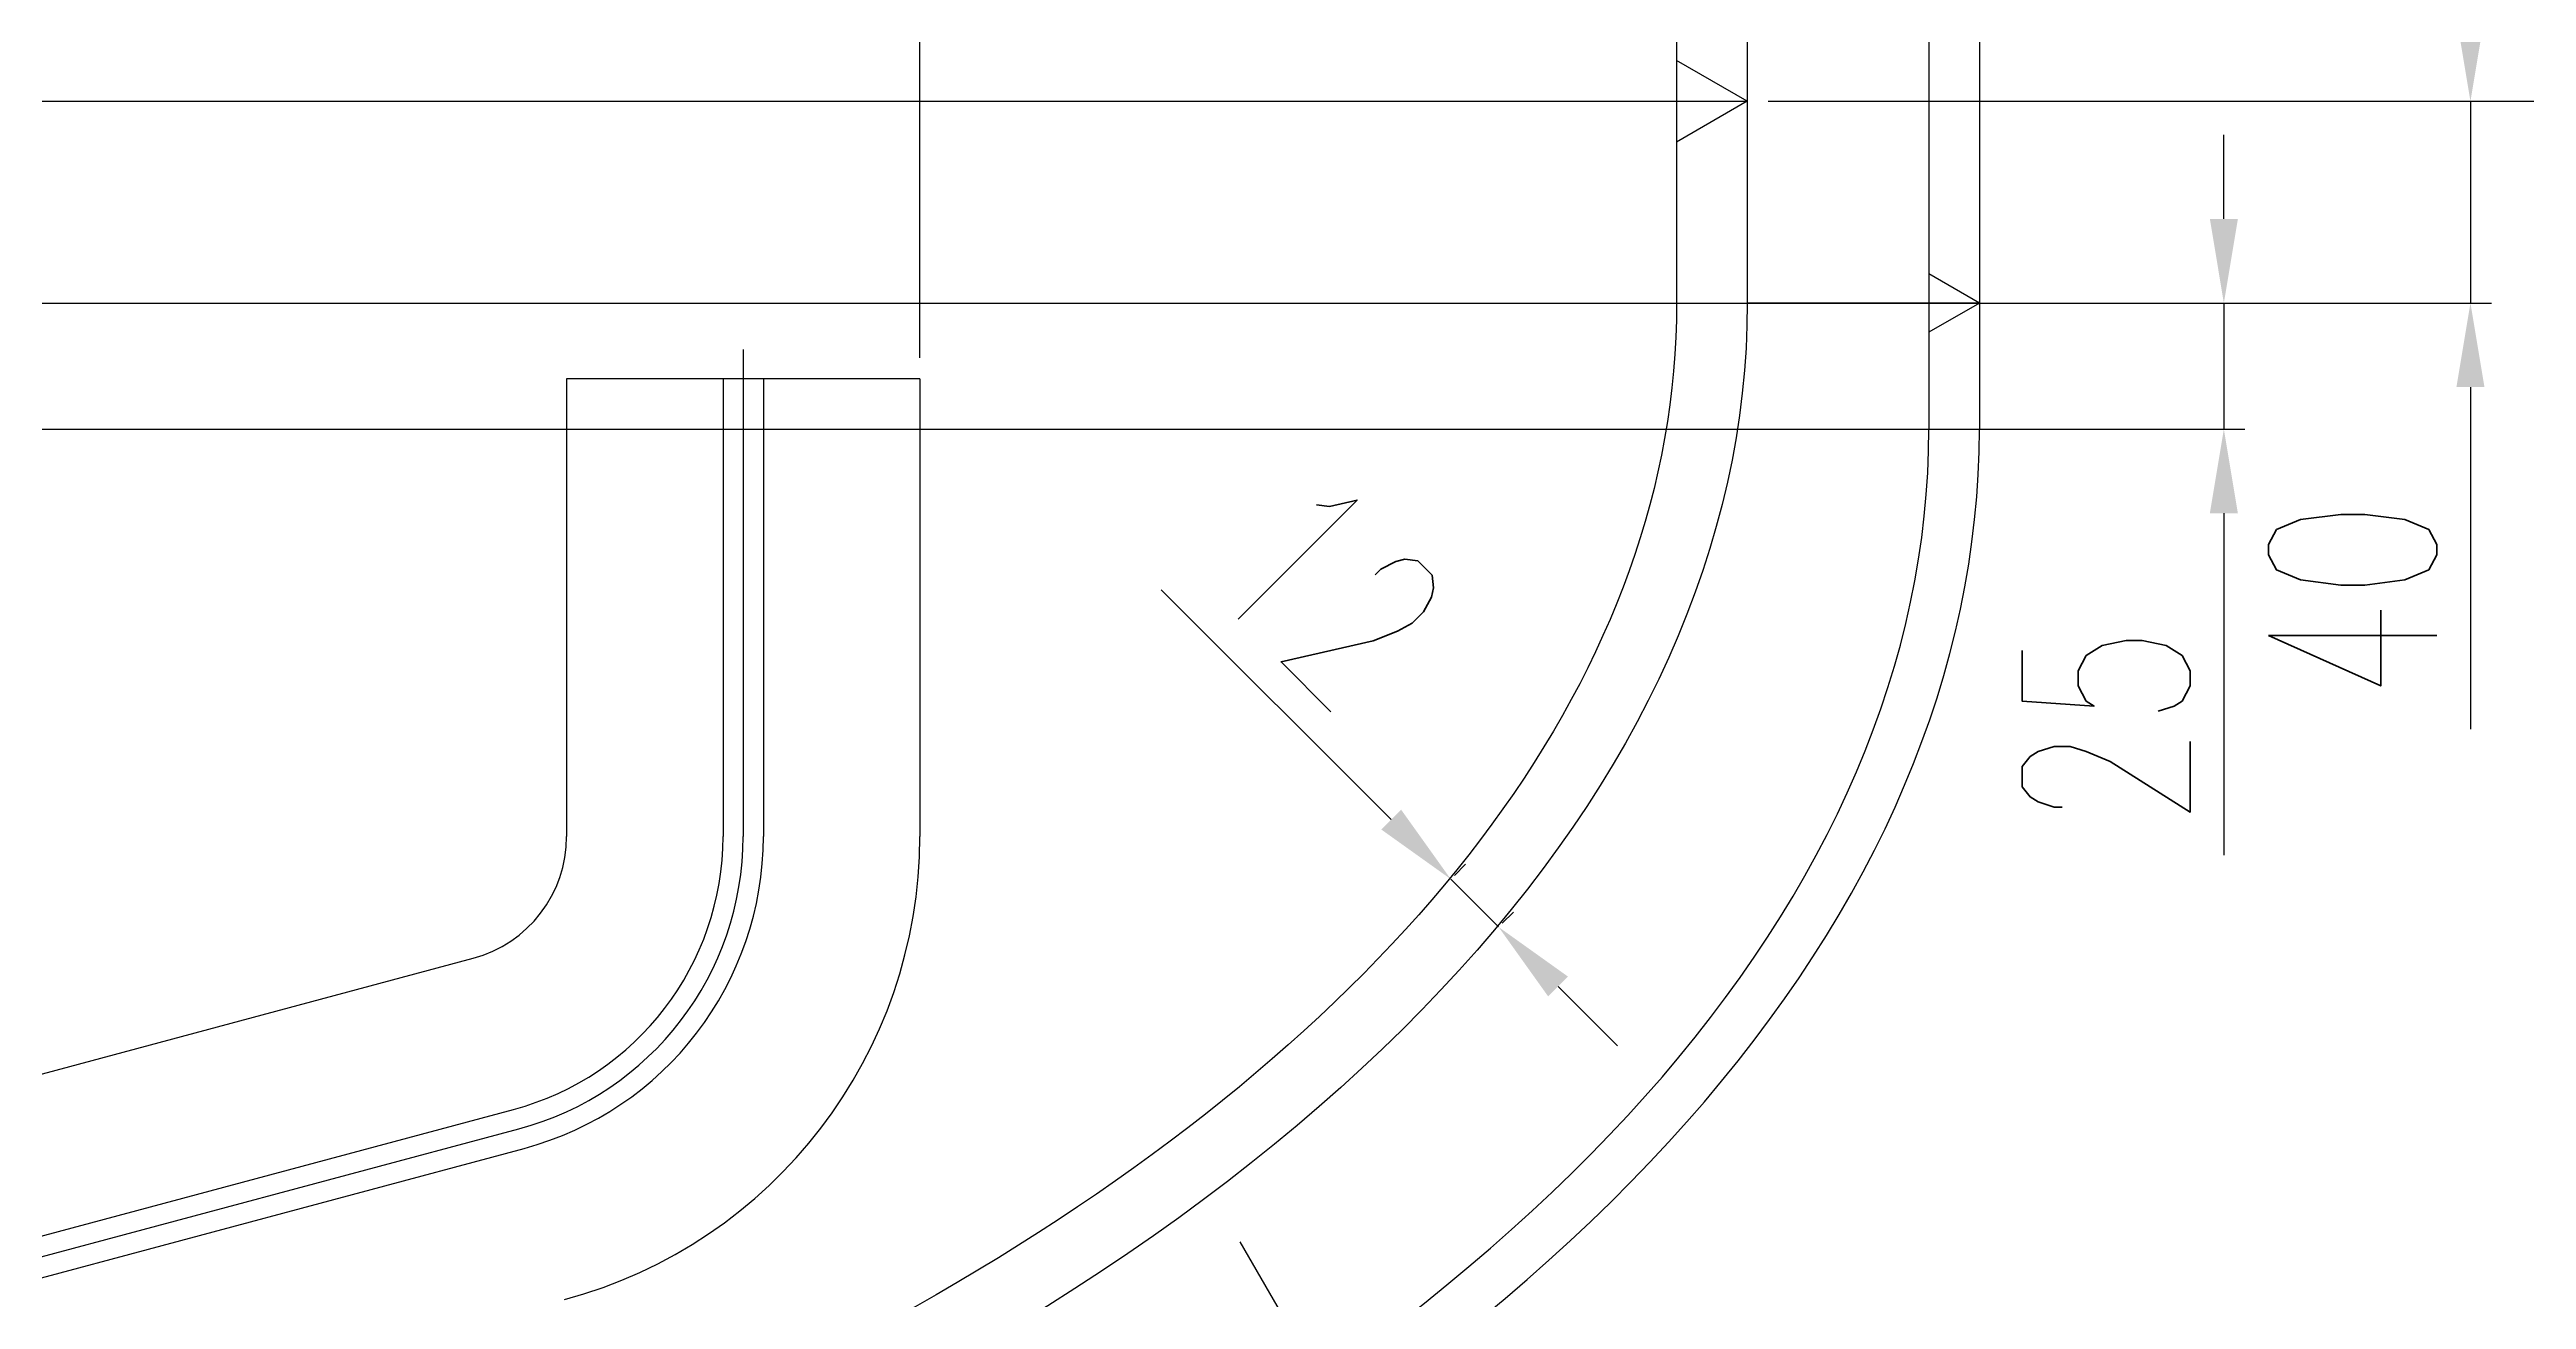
# Model space of a CAD drawing. Extents: x 174 to 768, y -773 to 68.
# Drawn here: x 389.9 to 463.6, y -363 to -325.8 of the extents above; entities that cross this region are included whole.
import ezdxf

# ---------------------------------------------------------------- set-up
doc = ezdxf.new("R2010")
doc.units = 0
doc.header["$MEASUREMENT"] = 0
doc.layers.get('DEFPOINTS').update_dxf_attribs({"linetype": 'CONTINUOUS', "lineweight": 30})
doc.layers.add('DIM', color=7, linetype='CONTINUOUS')
doc.styles.add('HZ5', font='romans.shx', dxfattribs={"width": 0.7, "height": 5, "bigfont": 'hztxt.shx'})
doc.dimstyles.new('机械制图iso', dxfattribs={"dimscale": 0, "dimtxt": 0.18, "dimasz": 2.5, "dimexe": 0.625, "dimexo": 0.625, "dimgap": 1, "dimtad": 1, "dimdec": 4, "dimzin": 0, "dimdsep": 46, "dimtxsty": 'HZ5', "dimcen": 0, "dimadec": 0, "dimazin": 0, "dimtfac": 1, "dimtdec": 4, "dimtmove": 0, "dimatfit": 2, "dimfxl": 0, "dimtolj": 1, "dimtzin": 0, "dimarcsym": 0})

# ---------------------------------------------------------------- blocks, each defined once
blk = doc.blocks.new('*D29')
at = {"layer": 'DEFPOINTS', "color": 0}
for p in [(447.313, -333.34), (447.313, -337.09), (454.582, -337.09)]:
    blk.add_point(p, dxfattribs=at)
at = {"layer": 'DIM', "color": 0, "lineweight": -2}
for p, q in [((454.582, -330.84), (454.582, -328.34)), ((447.938, -333.34), (455.207, -333.34)), ((454.582, -333.34), (454.582, -337.09)), ((447.938, -337.09), (455.207, -337.09)), ((454.582, -339.59), (454.582, -349.756))]:
    blk.add_line(p, q, dxfattribs=at)
at = {"layer": 'DIM', "color": 0}
for points in [[(454.166, -330.84), (454.999, -330.84), (454.582, -333.34)], [(454.166, -339.59), (454.999, -339.59), (454.582, -337.09)]]:
    blk.add_solid(points, dxfattribs=at)
at = {"layer": 'DIM', "color": 0, "insert": (451.082, -345.923), "char_height": 5, "attachment_point": 5, "rotation": 90, "style": 'HZ5'}
blk.add_mtext('\\A1;25', dxfattribs=at)
blk = doc.blocks.new('*D28')
at = {"layer": 'DEFPOINTS', "color": 0}
for p in [(440.413, -327.34), (440.413, -333.34), (461.913, -333.34)]:
    blk.add_point(p, dxfattribs=at)
at = {"layer": 'DIM', "color": 0, "lineweight": -2}
for p, q in [((461.913, -324.84), (461.913, -322.34)), ((441.038, -327.34), (462.538, -327.34)), ((461.913, -327.34), (461.913, -333.34)), ((441.038, -333.34), (462.538, -333.34)), ((461.913, -335.84), (461.913, -346.006))]:
    blk.add_line(p, q, dxfattribs=at)
at = {"layer": 'DIM', "color": 0}
for points in [[(461.496, -324.84), (462.33, -324.84), (461.913, -327.34)], [(461.496, -335.84), (462.33, -335.84), (461.913, -333.34)]]:
    blk.add_solid(points, dxfattribs=at)
at = {"layer": 'DIM', "color": 0, "insert": (458.413, -342.173), "char_height": 5, "attachment_point": 5, "rotation": 90, "style": 'HZ5'}
blk.add_mtext('\\A1;40', dxfattribs=at)
blk = doc.blocks.new('*D34')
at = {"layer": 'DEFPOINTS', "color": 0}
for p in [(440.413, -327.34), (348.313, -378.34), (492.811, -378.34)]:
    blk.add_point(p, dxfattribs=at)
at = {"layer": 'DIM', "color": 0, "lineweight": -2}
for p, q in [((441.038, -327.34), (493.436, -327.34)), ((492.811, -329.84), (492.811, -375.84)), ((348.938, -378.34), (493.436, -378.34))]:
    blk.add_line(p, q, dxfattribs=at)
at = {"layer": 'DIM', "color": 0}
for points in [[(492.394, -329.84), (493.228, -329.84), (492.811, -327.34)], [(492.394, -375.84), (493.228, -375.84), (492.811, -378.34)]]:
    blk.add_solid(points, dxfattribs=at)
at = {"layer": 'DIM', "color": 0, "insert": (489.311, -352.84), "char_height": 5, "attachment_point": 5, "rotation": 90, "style": 'HZ5'}
blk.add_mtext('\\A1;340', dxfattribs=at)
blk = doc.blocks.new('*D60')
at = {"layer": 'DEFPOINTS', "color": 0}
for p in [(428.546, -366.809), (424.581, -367.46), (425.29, -368.688)]:
    blk.add_point(p, dxfattribs=at)
at = {"layer": 'DIM', "color": 0, "lineweight": -2}
for p, q in [((426.587, -363.415), (425.337, -361.25)), ((425.122, -367.147), (428.378, -365.268)), ((427.837, -365.58), (428.546, -366.809)), ((425.832, -368.376), (429.087, -366.496)), ((429.796, -368.974), (433.212, -374.891))]:
    blk.add_line(p, q, dxfattribs=at)
at = {"layer": 'DIM', "color": 0}
for points in [[(426.947, -363.207), (426.226, -363.624), (427.837, -365.58)], [(430.156, -368.765), (429.435, -369.182), (428.546, -366.809)]]:
    blk.add_solid(points, dxfattribs=at)
at = {"layer": 'DIM', "color": 0, "insert": (435.16, -371.265), "char_height": 5, "attachment_point": 5, "rotation": 300, "style": 'HZ5'}
blk.add_mtext('\\A1;8', dxfattribs=at)
blk = doc.blocks.new('*D59')
at = {"layer": 'DEFPOINTS', "color": 0}
for p in [(431.263, -350.798), (433.02, -351.89), (432.687, -352.222)]:
    blk.add_point(p, dxfattribs=at)
at = {"layer": 'DIM', "color": 0, "lineweight": -2}
for p, q in [((429.828, -348.698), (422.993, -341.863)), ((433.02, -351.89), (431.596, -350.466)), ((431.705, -350.356), (432.038, -350.024)), ((433.129, -351.78), (433.462, -351.448)), ((434.788, -353.658), (436.556, -355.425))]:
    blk.add_line(p, q, dxfattribs=at)
at = {"layer": 'DIM', "color": 0}
for points in [[(430.123, -348.403), (429.534, -348.993), (431.596, -350.466)], [(435.082, -353.363), (434.493, -353.952), (433.02, -351.89)]]:
    blk.add_solid(points, dxfattribs=at)
at = {"layer": 'DIM', "color": 0, "insert": (428.001, -341.922), "char_height": 5, "attachment_point": 5, "rotation": 315, "style": 'HZ5'}
blk.add_mtext('\\A1;12', dxfattribs=at)
blk = doc.blocks.new('*D55')
at = {"layer": 'DEFPOINTS', "color": 0}
for p in [(440.413, -207.34), (440.413, -327.34), (492.811, -327.34)]:
    blk.add_point(p, dxfattribs=at)
at = {"layer": 'DIM', "color": 0, "lineweight": -2}
for p, q in [((441.038, -207.34), (493.436, -207.34)), ((492.811, -209.84), (492.811, -324.84)), ((441.038, -327.34), (493.436, -327.34))]:
    blk.add_line(p, q, dxfattribs=at)
at = {"layer": 'DIM', "color": 0}
for points in [[(492.394, -209.84), (493.228, -209.84), (492.811, -207.34)], [(492.394, -324.84), (493.228, -324.84), (492.811, -327.34)]]:
    blk.add_solid(points, dxfattribs=at)
at = {"layer": 'DIM', "color": 0, "insert": (489.311, -267.34), "char_height": 5, "attachment_point": 5, "rotation": 90, "style": 'HZ5'}
blk.add_mtext('\\A1;800', dxfattribs=at)
blk = doc.blocks.new('*D64')
at = {"layer": 'DEFPOINTS', "color": 0}
for p in [(359.046, 49.37), (318.446, -400.395), (498.697, -400.395)]:
    blk.add_point(p, dxfattribs=at)
at = {"layer": 'DIM', "color": 0, "lineweight": -2}
for p, q in [((359.671, 49.37), (499.322, 49.37)), ((498.697, 46.87), (498.697, -397.895)), ((319.071, -400.395), (499.322, -400.395))]:
    blk.add_line(p, q, dxfattribs=at)
at = {"layer": 'DIM', "color": 0}
for points in [[(498.28, 46.87), (499.114, 46.87), (498.697, 49.37)], [(498.28, -397.895), (499.114, -397.895), (498.697, -400.395)]]:
    blk.add_solid(points, dxfattribs=at)
at = {"layer": 'DIM', "color": 0, "insert": (495.197, -175.512), "char_height": 5, "attachment_point": 5, "rotation": 90, "style": 'HZ5'}
blk.add_mtext('\\A1;~3085', dxfattribs=at)
blk = doc.blocks.new('*D158')
at = {"layer": 'DEFPOINTS', "color": 0}
for p in [(415.813, -324.284), (280.813, -335.59), (415.813, -335.59)]:
    blk.add_point(p, dxfattribs=at)
at = {"layer": 'DIM', "color": 0, "lineweight": -2}
for p, q in [((280.813, -334.965), (280.813, -323.659)), ((415.813, -334.965), (415.813, -323.659)), ((283.313, -324.284), (413.313, -324.284))]:
    blk.add_line(p, q, dxfattribs=at)
at = {"layer": 'DIM', "color": 0}
for points in [[(283.313, -323.868), (283.313, -324.701), (280.813, -324.284)], [(413.313, -323.868), (413.313, -324.701), (415.813, -324.284)]]:
    blk.add_solid(points, dxfattribs=at)
at = {"layer": 'DIM', "color": 0, "insert": (362.741, -320.784), "char_height": 5, "attachment_point": 5, "style": 'HZ5'}
blk.add_mtext('\\A1;850', dxfattribs=at)

msp = doc.modelspace()

# ---------------------------------------------------------------- linework, layer by layer
at = {"layer": 'DIM'}
for p, q in [((438.31283, -304.81899), (438.31283, -333.33977)), ((440.41283, -304.47224), (440.41283, -333.33977)), ((445.81283, -311.51213), (445.81283, -337.08977)), ((447.31283, -311.91405), (447.31283, -337.08977)), ((440.41283, -327.33977), (438.31283, -326.12733)), ((354.31283, -327.33977), (440.41283, -327.33977)), ((440.41283, -327.33977), (438.31283, -328.5522)), ((447.31283, -333.33977), (445.81283, -332.47374)), ((447.31283, -333.33977), (440.41283, -333.33977)), ((447.31283, -333.33977), (445.81283, -334.20579)), ((415.81283, -335.58977), (405.31283, -335.58977)), ((405.31283, -335.58977), (405.31283, -349.19919)), ((415.81283, -335.58977), (415.81283, -349.19919)), ((387.22313, -356.92379), (402.53341, -352.82142))]:
    msp.add_line(p, q, dxfattribs=at)
at = {"layer": 'DIM', "ltscale": 10}
for p, q in [((253.61963, -333.33977), (442.14242, -333.33977)), ((410.56283, -334.71881), (410.56283, -349.19919)), ((409.96283, -335.58977), (409.96283, -349.19919)), ((411.16283, -335.58977), (411.16283, -349.19919)), ((242.48627, -337.08977), (453.57155, -337.08977)), ((388.42664, -361.41535), (403.73691, -357.31297)), ((388.73722, -362.57446), (404.0475, -358.47208))]:
    msp.add_line(p, q, dxfattribs=at)
at = {"layer": 'DIM', "ltscale": 15}
msp.add_line((388.58193, -361.9949), (403.89221, -357.89253), dxfattribs=at)
at = {"layer": 'DIM'}
for radius in [3.75, 14.25]:
    msp.add_arc((401.56283, -349.19919), radius, 285, 0, dxfattribs=at)
at = {"layer": 'DIM', "ltscale": 10}
for radius in [8.4, 9.6]:
    msp.add_arc((401.56283, -349.19919), radius, 285, 0, dxfattribs=at)
at = {"layer": 'DIM', "ltscale": 15}
msp.add_arc((401.56283, -349.19919), 9, 285, 0, dxfattribs=at)
at = {"layer": 'DIM', "extrusion": (0, 0, -1)}
for major_axis, ratio, end_param in [((-90, 0), 0.5, 4.52801279), ((-92.1, 0), 0.51140065, 4.03859169)]:
    msp.add_ellipse((348.31283, -333.33977), major_axis=major_axis, ratio=ratio, start_param=3.14159265, end_param=end_param, dxfattribs=at)
at = {"layer": 'DIM'}
for major_axis, ratio, start_param in [((-97.5, 0), 0.5, 2.30372909), ((-99, 0), 0.50757576, 2.2969702)]:
    msp.add_ellipse((348.31283, -337.08977), major_axis=major_axis, ratio=ratio, start_param=start_param, end_param=3.14159265, dxfattribs=at)

# ---------------------------------------------------------------- dimensions: what is measured, and where the dimension line sits
for base, p1, p2, text, picture, middle in [((498.69715, -400.39498), (359.04617, 49.3703), (318.44567, -400.39498), '~3085', '*D64', (495.19715, -175.51234)), ((492.81112, -327.33977), (440.41283, -207.33977), (440.41283, -327.33977), '800', '*D55', (489.31112, -267.33977)), ((492.81112, -378.33977), (440.41283, -327.33977), (348.31283, -378.33977), '340', '*D34', (489.31112, -352.83977))]:
    dim = msp.add_linear_dim(base=base, p1=p1, p2=p2, angle=90, text=text, dimstyle='机械制图iso', override={"dimscale": 1}, dxfattribs=at)
    dim.commit()
    dim.dimension.update_dxf_attribs({"geometry": picture, "text_midpoint": middle})
dim = msp.add_linear_dim(base=(415.81283, -324.28448), p1=(280.81283, -335.58977), p2=(415.81283, -335.58977), text='850', dimstyle='机械制图iso', override={"dimscale": 1}, dxfattribs=at)
dim.commit()
dim.dimension.update_dxf_attribs({"geometry": '*D158', "text_midpoint": (362.74142, -324.28448), "dimtype": 160})
for base, p1, p2, angle, text, picture, middle, dimtype in [((461.91308, -333.33977), (440.41283, -327.33977), (440.41283, -333.33977), 90, '40', '*D28', (461.91308, -342.1731), 160), ((454.58244, -337.08977), (447.31283, -333.33977), (447.31283, -337.08977), 90, '25', '*D29', (454.58244, -345.9231), 160), ((433.02002, -351.88983), (431.26335, -350.79837), (432.68742, -352.22243), 315, '12', '*D59', (425.52662, -344.39644), 161), ((428.54558, -366.80858), (424.58119, -367.45993), (425.29024, -368.68805), 300, '8', '*D60', (432.12892, -373.0151), 161)]:
    dim = msp.add_linear_dim(base=base, p1=p1, p2=p2, angle=angle, text=text, dimstyle='机械制图iso', override={"dimscale": 1}, dxfattribs=at)
    dim.commit()
    dim.dimension.update_dxf_attribs({"geometry": picture, "text_midpoint": middle, "dimtype": dimtype})

doc.saveas('drawing.dxf')
